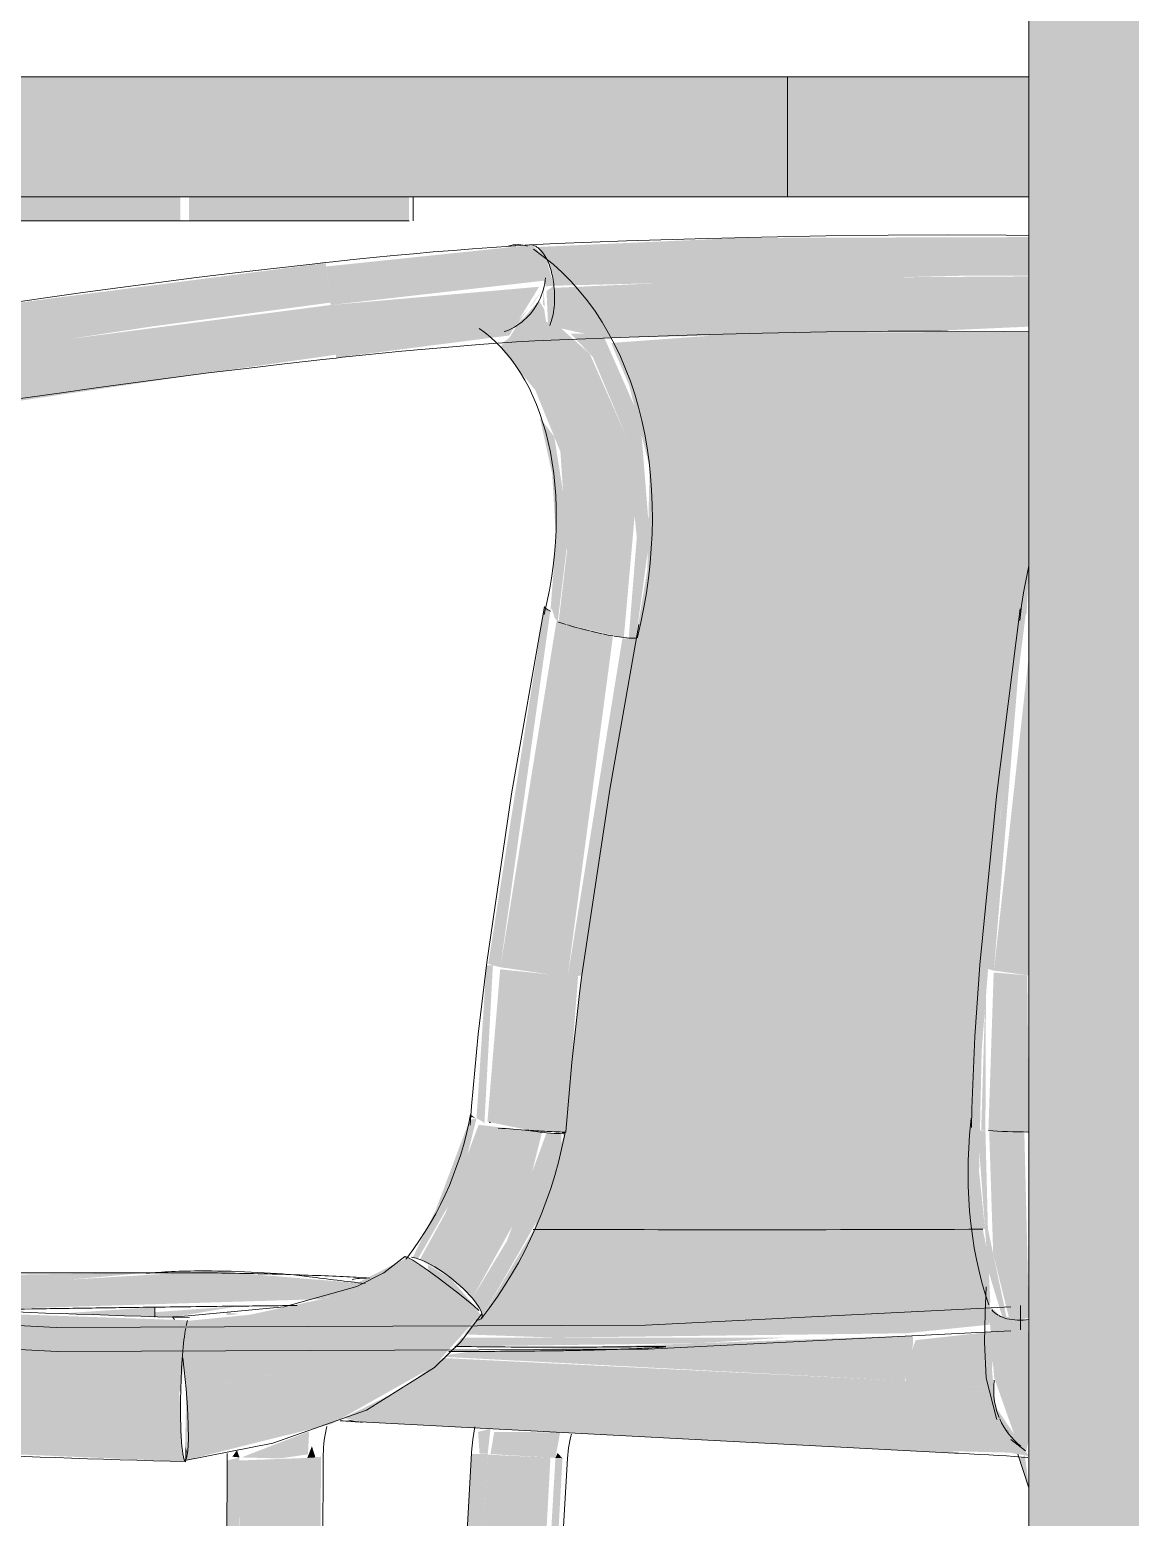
# Model space of a CAD drawing. Header units: inches. Extents: x 20478 to 36684, y -248 to 750.
# Drawn here: x 28046.03 to 28057.49, y 15.01 to 30.49 of the extents above; entities that cross this region are included whole.
import ezdxf

# ---------------------------------------------------------------- set-up
doc = ezdxf.new("R2010")
doc.units = ezdxf.units.IN
doc.header["$MEASUREMENT"] = 0
for name, color, linetype, lineweight in [('A-WALL-PATT', 111, 'Continuous', 13), ('I-FURN', 30, 'Continuous', 9), ('I-WALL', 2, 'Continuous', 13)]:
    doc.layers.add(name, color=color, linetype=linetype, lineweight=lineweight)

# ---------------------------------------------------------------- blocks, each defined once
blk = doc.blocks.new('Falcon 7700 Series Pedestal Base - 36_ Square Top x 30_ - Wheelchair Height-V17-Elevation - South')
at = {"layer": 'I-FURN'}
h = blk.add_hatch(color=256, dxfattribs=at)
h.paths.add_polyline_path([(26123.265, 28.75), (26123.265, 30), (26120.753, 30), (26120.753, 28.75), (26121.98, 28.75)], flags=0)
h.paths.add_polyline_path([(26135.061, 28.75), (26135.061, 30), (26128.015, 30), (26128.015, 28.75), (26130.619, 28.75)], flags=0)
for points in [[(26113.34, 28.5), (26114.307, 28.5), (26114.307, 28.75), (26110.813, 28.75), (26110.813, 28.5), (26111.227, 28.5)], [(26114.432, 28.5), (26114.432, 28.75), (26114.307, 28.75), (26114.307, 28.5), (26114.371, 28.5)], [(26115.606, 28.5), (26116.813, 28.5), (26116.813, 28.75), (26114.523, 28.75), (26114.523, 28.5), (26115.282, 28.5)]]:
    blk.add_hatch(color=256, dxfattribs=at).paths.add_polyline_path(points, flags=0)
for p, q in [((26120.753, 30), (26123.265, 30)), ((26116.856, 28.5), (26116.856, 28.75)), ((26123.265, 28.75), (26120.753, 28.75)), ((26114.307, 28.5), (26111.227, 28.5)), ((26114.523, 28.5), (26114.307, 28.5)), ((26114.432, 28.5), (26114.523, 28.5)), ((26116.813, 28.5), (26114.523, 28.5))]:
    blk.add_line(p, q, dxfattribs=at)
blk = doc.blocks.new('HermanMiller_Collection_Air-Chair_SideChair_Arms - Arms-V18-Elevation - South')
at = {"layer": 'I-FURN'}
for points in [[(26117.631, 15.665), (26117.66, 15.928), (26117.531, 15.895), (26117.546, 15.67)], [(26118.336, 15.624), (26118.385, 15.89), (26117.699, 15.895), (26117.66, 15.663), (26118.284, 15.627)], [(26116.828, 2), (26116.837, 2), (26117.631, 15.665), (26117.464, 15.665), (26116.721, 2), (26116.826, 2)], [(26117.182, 2), (26117.544, 2), (26118.284, 15.627), (26117.631, 15.658), (26116.837, 2), (26117.069, 2)], [(26118.409, 15.62), (26118.358, 15.675), (26118.336, 15.624), (26118.402, 15.621)], [(26117.544, 2), (26117.67, 2), (26118.409, 15.62), (26118.336, 15.624), (26117.616, 3.238)]]:
    blk.add_hatch(color=256, dxfattribs=at).paths.add_polyline_path(points, flags=0)
for p, q in [((26117.464, 15.676), (26116.669, 2)), ((26117.671, 2), (26118.462, 15.618))]:
    blk.add_line(p, q, dxfattribs=at)
at = {"layer": 'I-FURN', "flags": 128}
for points in [[(26117.496, 15.948), (26117.485, 15.882), (26117.476, 15.815), (26117.469, 15.749), (26117.464, 15.682), (26117.464, 15.676)], [(26118.462, 15.618), (26118.465, 15.655), (26118.469, 15.692), (26118.473, 15.729), (26118.479, 15.765), (26118.486, 15.801), (26118.494, 15.836), (26118.503, 15.871)]]:
    blk.add_lwpolyline(points, dxfattribs=at)
blk = doc.blocks.new('Falcon 7700 Series Pedestal Base - 36_ Square Top x 30_ - Wheelchair Height-V26-Elevation - South')
at = {"layer": 'I-FURN'}
blk.add_hatch(color=256, dxfattribs=at).paths.add_polyline_path([(26104.701, 28.75), (26120.753, 28.75), (26120.753, 30), (26095.297, 30), (26095.297, 28.75), (26096.061, 28.75)], flags=0)
for p, q in [((26095.297, 30), (26120.753, 30)), ((26120.753, 30), (26120.753, 28.75)), ((26120.753, 28.75), (26095.297, 28.75))]:
    blk.add_line(p, q, dxfattribs=at)
blk = doc.blocks.new('HermanMiller_Collection_Air-Chair_SideChair_Arms - Arms-V27-Elevation - South')
at = {"layer": 'I-FURN'}
for points in [[(26115.996, 27.624), (26118.212, 27.877), (26118.236, 27.819), (26118.321, 27.825), (26118.237, 28.117), (26118.091, 28.249), (26115.95, 28.025), (26115.993, 27.649)], [(26118.321, 27.825), (26122.661, 27.931), (26123.265, 27.931), (26123.265, 28.331), (26120.249, 28.322), (26118.143, 28.228), (26118.275, 28.032), (26118.303, 27.933)], [(26110.654, 26.875), (26114.137, 27.401), (26115.993, 27.649), (26115.945, 28.061), (26112.457, 27.611), (26110.734, 27.293), (26110.661, 27.119), (26110.649, 27.002)], [(26118.839, 27.281), (26122.366, 27.359), (26123.265, 27.399), (26123.265, 27.922), (26120.595, 27.904), (26118.322, 27.803), (26118.29, 27.448), (26118.305, 27.4), (26118.838, 27.282)], [(26117.872, 27.383), (26117.947, 27.435), (26118.196, 27.778), (26118.111, 27.649), (26117.889, 27.395)], [(26110.964, 26.362), (26114.681, 26.911), (26116.051, 27.107), (26115.996, 27.624), (26112.337, 27.149), (26110.654, 26.875), (26110.768, 26.52), (26110.896, 26.384)], [(26119.048, 24.162), (26119.163, 25.458), (26119.075, 26.251), (26118.693, 27.117), (26118.391, 27.384), (26118.238, 27.452), (26118.219, 27.579), (26118.166, 27.671), (26117.94, 27.416), (26117.857, 27.284), (26117.802, 27.242), (26117.762, 27.181), (26118.126, 26.739), (26118.388, 26.097), (26118.456, 25.064), (26118.369, 24.324), (26119.003, 24.169)], [(26120.401, 17.999), (26122.808, 18.008), (26122.746, 18.602), (26122.773, 19.867), (26122.966, 22.306), (26123.232, 24.408), (26123.24, 24.408), (26123.265, 24.873), (26123.265, 27.346), (26120.358, 27.334), (26118.916, 27.229), (26119.104, 26.788), (26119.316, 25.936), (26119.293, 24.873), (26119.105, 23.739), (26118.611, 20.635), (26118.399, 19.016), (26118.422, 18.974), (26118.114, 18.003), (26119.383, 18)], [(26118.36, 24.327), (26118.477, 25.289), (26118.324, 26.253), (26118.174, 26.451), (26118.302, 25.867), (26118.342, 25.19), (26118.284, 24.439), (26118.298, 24.465), (26118.328, 24.368), (26118.36, 24.327)], [(26117.763, 20.731), (26118.283, 24.439), (26118.222, 24.485), (26117.637, 20.767), (26117.685, 20.75)], [(26118.464, 20.637), (26118.935, 24.18), (26118.356, 24.329), (26118.346, 24.327), (26117.763, 20.731), (26118.369, 20.643)], [(26118.544, 20.635), (26118.612, 20.647), (26119.187, 24.202), (26119.125, 24.155), (26119.033, 24.155), (26118.464, 20.637), (26118.528, 20.635)], [(26122.9, 20.696), (26123.174, 24.029), (26122.953, 22.18), (26122.822, 20.716)], [(26123.265, 20.646), (26123.265, 23.984), (26122.9, 20.696), (26123.252, 20.647)], [(26117.596, 19.093), (26117.685, 20.75), (26117.618, 20.75), (26117.515, 19.16), (26117.587, 19.118)], [(26118.299, 19.02), (26118.464, 20.637), (26117.761, 20.71), (26117.628, 19.123), (26118.075, 19.033), (26118.241, 19.023)], [(26122.812, 19.034), (26122.818, 20.665), (26122.768, 19.039)], [(26123.265, 19.016), (26123.248, 20.647), (26122.898, 20.677), (26122.843, 19.032), (26123.166, 19.017)], [(26116.905, 17.697), (26117.338, 18.452), (26117.515, 19.16), (26117.443, 19.142), (26117.09, 18.205), (26116.85, 17.708)], [(26117.471, 17.287), (26118.008, 18.254), (26118.196, 19.014), (26117.537, 19.091), (26117.191, 18.172), (26116.924, 17.688), (26117.22, 17.516), (26117.392, 17.371)], [(26117.573, 17.095), (26118.147, 18.094), (26118.399, 18.894), (26118.399, 19.002), (26118.244, 19.009), (26117.832, 17.884), (26117.471, 17.287), (26117.565, 17.144)], [(26118.399, 19.002), (26118.299, 19.02), (26118.379, 19.003)], [(26123.035, 17.073), (26122.838, 18.008), (26122.812, 19.034), (26122.733, 19.034), (26122.839, 17.581), (26122.988, 17.091)], [(26123.146, 17.058), (26123.265, 17.084), (26123.217, 19.01), (26122.851, 19.026), (26122.893, 17.748), (26123.06, 17.069)], [(26123.265, 19.008), (26123.252, 19.016), (26123.252, 19.009)], [(26117.52, 17.176), (26117.24, 17.498), (26117.008, 17.633), (26117.015, 17.57), (26117.486, 17.207)], [(26114.492, 15.6), (26116.007, 15.978), (26117.072, 16.579), (26117.554, 17.116), (26117.484, 17.209), (26117.22, 17.42), (26116.58, 16.886), (26115.463, 16.503), (26114.492, 16.344), (26114.49, 15.612), (26114.49, 15.602)], [(26114.167, 17.095), (26114.167, 17.193), (26113.172, 17.126), (26114.145, 17.096)], [(26114.351, 17.089), (26114.402, 17.096), (26115.028, 17.203), (26114.167, 17.141), (26114.167, 17.095), (26114.349, 17.089)], [(26123.235, 15.695), (26123.265, 15.816), (26123.256, 17.065), (26122.962, 17.102), (26122.868, 17.2), (26122.854, 17.073), (26122.864, 16.969), (26122.885, 16.664), (26122.904, 16.455), (26123.132, 15.812), (26123.23, 15.697)], [(26114.436, 16.318), (26114.509, 17.056), (26111.865, 17.148), (26111.635, 16.953), (26111.497, 16.617), (26111.475, 16.423), (26114.42, 16.318)], [(26122.898, 16.351), (26122.88, 16.544), (26122.892, 16.706), (26122.873, 16.927), (26122.851, 16.934), (26122.086, 16.85), (26121.997, 16.62), (26121.98, 16.425), (26122.87, 16.354)], [(26120.748, 16.876), (26117.36, 16.876), (26117.286, 16.784), (26119.82, 16.817)], [(26122.512, 15.675), (26122.235, 15.776), (26122.038, 16.051), (26121.973, 16.426), (26117.162, 16.664), (26116.769, 16.36), (26116.333, 16.139), (26116.128, 16.041), (26116.326, 15.997), (26122.368, 15.682)], [(26114.49, 15.585), (26114.456, 15.677), (26114.42, 16.318), (26111.475, 16.423), (26111.533, 16.048), (26111.71, 15.775), (26111.829, 15.7), (26114.42, 15.588)], [(26123.265, 15.644), (26123.223, 15.705), (26122.918, 16.156), (26122.898, 16.351), (26121.973, 16.426), (26122.038, 16.051), (26122.235, 15.776), (26122.461, 15.694), (26123.06, 15.679)], [(26115.473, 15.619), (26115.76, 15.661), (26115.772, 15.901), (26115.068, 15.629), (26115.444, 15.619)], [(26123.053, 15.885), (26123.041, 15.931), (26123.047, 15.894)], [(26114.49, 15.585), (26114.497, 15.697), (26114.482, 15.748), (26114.485, 15.607)], [(26115.047, 15.63), (26115.021, 15.704), (26114.973, 15.637), (26115.021, 15.632)], [(26115.753, 15.624), (26115.838, 15.629), (26115.801, 15.745), (26115.755, 15.629)], [(26123.265, 15.313), (26123.223, 15.651), (26123.166, 15.615), (26123.222, 15.443)], [(26114.853, 2), (26114.979, 2), (26115.047, 15.63), (26114.921, 15.597), (26114.86, 3.238)], [(26115.437, 2), (26115.685, 2), (26115.753, 15.624), (26115.046, 15.597), (26115.037, 2), (26115.324, 2)], [(26115.759, 2), (26115.852, 2), (26115.895, 15.636), (26115.753, 15.624), (26115.685, 2)]]:
    blk.add_hatch(color=256, dxfattribs=at).paths.add_polyline_path(points, flags=0)
h = blk.add_hatch(color=256, dxfattribs=at)
h.paths.add_polyline_path([(26117.908, 27.393), (26118.121, 27.599), (26117.964, 27.453), (26117.911, 27.396)], flags=0)
h.paths.add_polyline_path([(26116.053, 27.076), (26117.855, 27.307), (26118.166, 27.814), (26115.996, 27.624), (26116.051, 27.107)], flags=0)
h.paths.add_polyline_path([(26118.274, 27.402), (26118.322, 27.603), (26118.321, 27.825), (26118.243, 27.77), (26118.26, 27.409)], flags=0)
h = blk.add_hatch(color=256, dxfattribs=at)
h.paths.add_polyline_path([(26119.125, 24.155), (26119.175, 24.162), (26119.317, 25.208), (26119.22, 26.432), (26118.846, 27.281), (26118.662, 27.327), (26118.495, 27.325), (26118.725, 27.084), (26119.076, 26.248), (26119.183, 25.208), (26119.099, 24.158)], flags=0)
h.paths.add_polyline_path([(26118.225, 27.609), (26118.212, 27.79), (26118.207, 27.628), (26118.22, 27.614)], flags=0)
h = blk.add_hatch(color=256, dxfattribs=at)
h.paths.add_polyline_path([(26118.369, 19.83), (26118.299, 19.02), (26118.379, 19.016)], flags=0)
h.paths.add_polyline_path([(26118.429, 19.015), (26118.446, 19.017), (26118.572, 20.637), (26118.464, 20.635), (26118.369, 19.83), (26118.379, 19.016)], flags=0)
h = blk.add_hatch(color=256, dxfattribs=at)
h.paths.add_polyline_path([(26117.573, 17.095), (26117.486, 17.268), (26117.566, 17.106)], flags=0)
h.paths.add_polyline_path([(26118.335, 16.876), (26121.98, 16.921), (26122.856, 17.011), (26122.862, 17.264), (26122.838, 17.742), (26122.784, 18.004), (26118.111, 17.998), (26117.573, 17.095), (26117.537, 17.095), (26117.388, 16.91), (26117.66, 16.9)], flags=0)
h = blk.add_hatch(color=256, dxfattribs=at)
h.paths.add_polyline_path([(26115.044, 17.12), (26114.915, 17.141), (26114.915, 17.109)], flags=0)
h.paths.add_polyline_path([(26114.492, 16.344), (26115.716, 16.545), (26116.626, 16.904), (26117.22, 17.42), (26116.798, 17.711), (26115.968, 17.29), (26115.156, 17.114), (26114.507, 17.05), (26114.456, 16.664), (26114.482, 16.441)], flags=0)
h.paths.add_polyline_path([(26115.879, 17.3), (26116.187, 17.371), (26115.903, 17.307)], flags=0)
h = blk.add_hatch(color=256, dxfattribs=at)
h.paths.add_polyline_path([(26109.039, 17.367), (26109.368, 17.412), (26109.329, 17.549), (26105.918, 17.496), (26108.153, 17.393), (26109.026, 17.368)], flags=0)
h.paths.add_polyline_path([(26110.417, 17.368), (26112.597, 17.42), (26114.098, 17.552), (26110.381, 17.496), (26110.409, 17.393)], flags=0)
h = blk.add_hatch(color=256, dxfattribs=at)
h.paths.add_polyline_path([(26112.224, 17.165), (26115.918, 17.277), (26116.379, 17.437), (26114.755, 17.57), (26113.951, 17.52), (26111.865, 17.396), (26110.417, 17.368), (26110.45, 17.246), (26112.199, 17.166)], flags=0)
h.paths.add_polyline_path([(26109.4, 17.296), (26109.331, 17.367), (26107.321, 17.419), (26109.331, 17.299)], flags=0)
h = blk.add_hatch(color=256, dxfattribs=at)
h.paths.add_polyline_path([(26121.973, 16.426), (26122.057, 16.8), (26122.057, 16.897), (26117.466, 16.733), (26117.193, 16.694), (26117.193, 16.675), (26119.82, 16.538)], flags=0)
h.paths.add_polyline_path([(26116.379, 17.437), (26116.39, 17.495), (26116.332, 17.442)], flags=0)
h = blk.add_hatch(color=256, dxfattribs=at)
h.paths.add_polyline_path([(26114.483, 15.697), (26114.509, 15.697), (26114.492, 16.223), (26114.481, 15.755)], flags=0)
h.paths.add_polyline_path([(26114.454, 15.697), (26114.456, 15.738), (26114.445, 15.781)], flags=0)
for p, q in [((26116.771, 17.711), (26116.771, 17.721)), ((26114.357, 17.552), (26110.353, 17.551)), ((26114.167, 17.089), (26114.167, 17.193)), ((26123.178, 16.958), (26123.178, 17.209)), ((26114.349, 17.091), (26114.349, 17.091)), ((26114.371, 17.066), (26114.349, 17.091)), ((26116.303, 15.998), (26122.491, 15.675)), ((26123.23, 15.697), (26123.076, 15.816)), ((26114.92, 15.65), (26114.853, 2)), ((26114.92, 15.671), (26114.92, 15.65)), ((26115.853, 2), (26115.92, 15.645)), ((26123.15, 15.664), (26123.265, 15.311))]:
    blk.add_line(p, q, dxfattribs=at)
at = {"layer": 'I-FURN', "flags": 128}
for points in [[(26123.265, 28.346), (26123.029, 28.35), (26122.427, 28.353), (26121.801, 28.352), (26121.152, 28.345), (26120.481, 28.332), (26119.789, 28.314), (26119.077, 28.291), (26118.346, 28.263), (26118.069, 28.251)], [(26118.067, 28.251), (26117.872, 28.238), (26117.674, 28.224), (26117.473, 28.209), (26117.27, 28.193), (26117.064, 28.176), (26116.858, 28.158), (26116.649, 28.139), (26116.44, 28.118), (26116.23, 28.097), (26116.019, 28.075), (26115.944, 28.066)], [(26118.106, 28.206), (26118.21, 28.13), (26118.311, 28.048), (26118.407, 27.961), (26118.499, 27.868), (26118.587, 27.77), (26118.669, 27.667), (26118.748, 27.559), (26118.821, 27.447), (26118.89, 27.331), (26118.953, 27.211), (26119.012, 27.088), (26119.067, 26.961), (26119.116, 26.83), (26119.161, 26.697), (26119.2, 26.561), (26119.235, 26.422), (26119.265, 26.281), (26119.29, 26.138), (26119.311, 25.993), (26119.326, 25.845), (26119.337, 25.697), (26119.344, 25.547), (26119.345, 25.395), (26119.342, 25.243), (26119.334, 25.09), (26119.321, 24.936), (26119.304, 24.782), (26119.283, 24.628), (26119.257, 24.474), (26119.226, 24.32), (26119.191, 24.167)], [(26110.823, 27.348), (26111.173, 27.409), (26111.532, 27.468), (26111.897, 27.527), (26112.269, 27.585), (26112.646, 27.642), (26113.029, 27.698), (26113.417, 27.753), (26113.808, 27.806), (26114.203, 27.858), (26114.601, 27.909), (26115.001, 27.958), (26115.402, 28.005), (26115.805, 28.051), (26115.944, 28.066)], [(26118.122, 27.252), (26117.932, 27.24), (26117.738, 27.226), (26117.542, 27.212), (26117.344, 27.196), (26117.143, 27.179), (26116.94, 27.162), (26116.737, 27.143), (26116.532, 27.123), (26116.326, 27.102), (26116.12, 27.08), (26116.053, 27.072)], [(26117.541, 27.38), (26117.601, 27.337), (26117.659, 27.29), (26117.715, 27.239), (26117.77, 27.183), (26117.823, 27.123), (26117.875, 27.059), (26117.925, 26.991), (26117.972, 26.918), (26118.018, 26.842), (26118.061, 26.761), (26118.101, 26.676), (26118.139, 26.587), (26118.174, 26.495), (26118.206, 26.399), (26118.235, 26.299), (26118.261, 26.196), (26118.283, 26.091), (26118.303, 25.982), (26118.318, 25.87), (26118.33, 25.756), (26118.339, 25.64), (26118.344, 25.521), (26118.345, 25.401), (26118.342, 25.279), (26118.336, 25.156), (26118.326, 25.032), (26118.312, 24.907), (26118.294, 24.781), (26118.273, 24.655), (26118.248, 24.529), (26118.219, 24.402)], [(26123.265, 27.346), (26123.009, 27.35), (26122.416, 27.353), (26121.799, 27.352), (26121.157, 27.344), (26120.493, 27.332), (26119.808, 27.314), (26119.102, 27.291), (26118.377, 27.263), (26118.12, 27.252)], [(26110.996, 26.363), (26111.341, 26.423), (26111.694, 26.482), (26112.054, 26.54), (26112.42, 26.597), (26112.793, 26.653), (26113.171, 26.708), (26113.554, 26.762), (26113.941, 26.815), (26114.331, 26.867), (26114.725, 26.917), (26115.12, 26.965), (26115.517, 27.012), (26115.915, 27.057), (26116.053, 27.072)], [(26123.265, 24.911), (26123.242, 24.804), (26123.213, 24.65), (26123.189, 24.496), (26123.169, 24.342)], [(26118.222, 24.486), (26117.88, 22.535), (26117.621, 20.78)], [(26123.173, 24.462), (26122.927, 22.511), (26122.755, 20.756)], [(26118.612, 20.647), (26118.901, 22.582), (26119.205, 24.299)], [(26117.621, 20.78), (26117.532, 20.034), (26117.463, 19.284), (26117.448, 19.086)], [(26122.755, 20.756), (26122.702, 20.009), (26122.67, 19.26), (26122.666, 19.062)], [(26118.446, 19.017), (26118.507, 19.739), (26118.588, 20.458), (26118.612, 20.647)], [(26117.453, 19.197), (26117.432, 19.09), (26117.407, 18.983), (26117.378, 18.877), (26117.347, 18.771), (26117.311, 18.667), (26117.273, 18.563), (26117.232, 18.461), (26117.187, 18.361), (26117.14, 18.262), (26117.09, 18.166), (26117.036, 18.071), (26116.981, 17.979), (26116.922, 17.889), (26116.862, 17.802), (26116.799, 17.718), (26116.78, 17.694)], [(26122.848, 17.218), (26122.81, 17.332), (26122.776, 17.448), (26122.746, 17.567), (26122.719, 17.688), (26122.695, 17.812), (26122.676, 17.937), (26122.66, 18.064), (26122.647, 18.192), (26122.639, 18.322), (26122.633, 18.453), (26122.632, 18.585), (26122.633, 18.719), (26122.639, 18.853), (26122.647, 18.987), (26122.66, 19.122), (26122.664, 19.161)], [(26117.565, 17.075), (26117.649, 17.185), (26117.73, 17.298), (26117.807, 17.414), (26117.88, 17.533), (26117.95, 17.655), (26118.016, 17.779), (26118.078, 17.905), (26118.136, 18.033), (26118.191, 18.164), (26118.241, 18.296), (26118.287, 18.429), (26118.329, 18.565), (26118.367, 18.701), (26118.4, 18.838), (26118.429, 18.976), (26118.437, 19.015)], [(26116.768, 17.72), (26116.55, 17.551), (26116.269, 17.407), (26115.514, 17.196), (26114.403, 17.092), (26114.349, 17.091)], [(26116.771, 17.721), (26116.798, 17.711), (26116.85, 17.681), (26116.924, 17.633), (26117.015, 17.57), (26117.116, 17.498), (26117.22, 17.42)], [(26116.399, 17.495), (26116.374, 17.497), (26116.348, 17.498), (26116.32, 17.5), (26116.291, 17.502), (26116.261, 17.504), (26116.23, 17.505), (26116.197, 17.507), (26116.163, 17.509), (26116.128, 17.511), (26116.091, 17.512), (26116.054, 17.514), (26116.015, 17.516), (26115.975, 17.518), (26115.934, 17.519), (26115.893, 17.521), (26115.85, 17.523), (26115.806, 17.524), (26115.762, 17.526), (26115.717, 17.527), (26115.671, 17.529), (26115.625, 17.53), (26115.578, 17.532), (26115.531, 17.533), (26115.483, 17.535), (26115.435, 17.536), (26115.387, 17.537), (26115.339, 17.539), (26115.29, 17.54), (26115.242, 17.541), (26115.193, 17.542), (26115.145, 17.543), (26115.097, 17.544), (26115.049, 17.545), (26115.002, 17.546), (26114.955, 17.547), (26114.909, 17.548), (26114.863, 17.548), (26114.818, 17.549), (26114.773, 17.55), (26114.729, 17.55), (26114.686, 17.551), (26114.644, 17.551), (26114.603, 17.552), (26114.563, 17.552), (26114.524, 17.552), (26114.486, 17.552), (26114.45, 17.552), (26114.414, 17.552), (26114.38, 17.552), (26114.355, 17.552)], [(26117.22, 17.42), (26117.321, 17.342), (26117.412, 17.27), (26117.486, 17.207), (26117.538, 17.159)], [(26122.821, 17.406), (26122.808, 17.13), (26122.802, 16.828), (26122.82, 16.455), (26122.927, 16.033), (26122.931, 16.024)], [(26107.026, 17.303), (26113.14, 16.982), (26119.273, 17.006), (26123.076, 17.195)], [(26107.022, 17.053), (26113.15, 16.731), (26119.298, 16.757), (26123.077, 16.945)], [(26112.012, 17.173), (26112.145, 17.167), (26112.282, 17.161), (26112.423, 17.155), (26112.569, 17.149), (26112.718, 17.143), (26112.871, 17.137), (26113.027, 17.132), (26113.187, 17.126), (26113.349, 17.12), (26113.514, 17.115), (26113.682, 17.109), (26113.851, 17.104), (26114.022, 17.098), (26114.195, 17.093), (26114.369, 17.088), (26114.528, 17.084)], [(26117.568, 17.12), (26117.353, 16.832), (26117.077, 16.565), (26116.371, 16.122), (26115.396, 15.777), (26114.48, 15.597)], [(26114.492, 16.344), (26114.473, 16.537), (26114.457, 16.666)], [(26114.48, 15.597), (26114.497, 15.622), (26114.509, 15.697), (26114.515, 15.816), (26114.514, 15.97), (26114.506, 16.151), (26114.492, 16.344)], [(26115.956, 15.952), (26115.948, 15.918), (26115.941, 15.882), (26115.935, 15.846), (26115.93, 15.809), (26115.926, 15.772), (26115.923, 15.734), (26115.921, 15.696), (26115.92, 15.658), (26115.92, 15.645)], [(26116.289, 15.999), (26116.272, 16), (26116.253, 16.001), (26116.231, 16.003), (26116.208, 16.004), (26116.182, 16.006), (26116.155, 16.007), (26116.126, 16.009), (26116.096, 16.01)], [(26111.942, 15.675), (26112.077, 15.669), (26112.216, 15.663), (26112.36, 15.657), (26112.508, 15.65), (26112.659, 15.644), (26112.814, 15.638), (26112.972, 15.633), (26113.134, 15.627), (26113.298, 15.621), (26113.465, 15.615), (26113.633, 15.61), (26113.805, 15.604), (26113.977, 15.599), (26114.152, 15.594), (26114.327, 15.589), (26114.488, 15.585)], [(26123.254, 15.627), (26123.187, 15.632), (26123.112, 15.638), (26123.031, 15.644), (26122.943, 15.649), (26122.849, 15.655), (26122.748, 15.661), (26122.642, 15.667), (26122.53, 15.673), (26122.491, 15.675)]]:
    blk.add_lwpolyline(points, dxfattribs=at)
at = {"layer": 'I-FURN'}
for centre, major_axis, ratio, start_param, end_param in [((26117.823, 27.793), (0.282, 0.413), 0.716528, 0.185746, 0.709345), ((26117.823, 27.793), (0.282, 0.413), 0.716528, 4.898135, 5.421734), ((26117.823, 27.793), (0.282, 0.413), 0.716528, 3.850938, 4.898135), ((26118.714, 24.392), (-0.491, 0.093), 0.137076, 0.008955, 0.532553), ((26118.705, 24.285), (-0.486, 0.118), 0.11091, 0.809563, 1.03976), ((26118.705, 24.285), (-0.486, 0.118), 0.11091, 1.071362, 1.306336), ((26118.705, 24.285), (-0.486, 0.118), 0.11091, 1.333161, 1.570492), ((26118.705, 24.285), (-0.486, 0.118), 0.11091, 1.594961, 1.833307), ((26118.705, 24.285), (-0.486, 0.118), 0.11091, 1.85676, 2.091176), ((26118.705, 24.285), (-0.486, 0.118), 0.11091, 2.11856, 2.380359), ((26118.705, 24.285), (-0.486, 0.118), 0.11091, 2.380359, 3.165757), ((26118.714, 24.392), (-0.491, 0.093), 0.137076, 3.141593, 3.150547), ((26117.945, 19.106), (-0.492, 0.091), 0.107353, 6.170071, 6.69367), ((26117.945, 19.106), (-0.492, 0.091), 0.107353, 0.934083, 0.969647), ((26117.947, 19.052), (-0.499, 0.035), 0.020295, 1.1461, 1.798046), ((26117.945, 19.106), (-0.492, 0.091), 0.107353, 1.805656, 2.24308), ((26117.947, 19.052), (-0.499, 0.035), 0.020295, 1.832193, 2.355791), ((26117.945, 19.106), (-0.492, 0.091), 0.107353, 2.24308, 3.141593), ((26117.947, 19.052), (-0.499, 0.035), 0.020295, 2.355791, 3.141189), ((26123.166, 19.052), (-0.5, 0.01), 0.069551, 0.871848, 1.773816), ((26117.173, 17.385), (-0.393, 0.31), 0.26753, 5.651962, 5.913762), ((26117.173, 17.385), (-0.393, 0.31), 0.26753, 4.081166, 5.651962), ((26121.145, 101.858), (0, 84.69), 0.707107, 3.051747, 3.061518), ((26117.173, 17.385), (-0.393, 0.31), 0.26753, 2.772169, 4.081166), ((26114.508, 16.334), (0.02, 0.75), 0.096081, 0.286594, 0.488977), ((26123.32, 17.385), (0.471, 0.167), 0.596783, 3.34957, 3.611369), ((26123.32, 17.385), (0.471, 0.167), 0.596783, 3.628657, 3.873168), ((26123.32, 17.385), (0.471, 0.167), 0.596783, 3.873168, 4.390876), ((26114.508, 16.334), (0.02, 0.75), 0.096081, 0.548394, 1.595591), ((26123.644, 16.334), (0.202, 0.722), 0.995009, 1.710245, 1.820693), ((26114.508, 16.334), (0.02, 0.75), 0.096081, 1.595591, 3.166388), ((26123.644, 16.334), (0.202, 0.722), 0.995009, 1.820693, 2.240038), ((26123.644, 16.334), (0.202, 0.722), 0.995009, 2.259974, 2.746967)]:
    blk.add_ellipse(centre, major_axis=major_axis, ratio=ratio, start_param=start_param, end_param=end_param, dxfattribs=at)
for points, knots in [([(26118.321, 27.825), (26118.315, 27.881), (26118.294, 27.989), (26118.234, 28.139), (26118.161, 28.225), (26118.109, 28.246), (26118.091, 28.249)], [-1, -1, -1, -1, -0.7857143, -0.5714286, -0.2857143, -0.1428571, -0.1428571, -0.1428571, -0.1428571]), ([(26118.105, 18.003), (26118.88, 18), (26120.462, 17.997), (26121.999, 18.001), (26122.786, 18.004)], [-0.9052569, -0.9052569, -0.9052569, -0.9052569, -0.5, -0.0683485, -0.0683485, -0.0683485, -0.0683485]), ([(26115.773, 17.51), (26115.643, 17.527), (26115.316, 17.555), (26114.808, 17.573), (26114.405, 17.568), (26114.219, 17.557), (26114.143, 17.55)], [-1, -1, -1, -1, -0.7, -0.4, -0.2, 0, 0, 0, 0]), ([(26112.222, 17.165), (26112.245, 17.165), (26112.458, 17.168), (26112.879, 17.175), (26113.508, 17.184), (26113.946, 17.19), (26114.167, 17.193)], [-0.7807949, -0.7807949, -0.7807949, -0.7807949, -0.75, -0.5, -0.25, 0, 0, 0, 0]), ([(26114.167, 17.193), (26114.451, 17.197), (26114.945, 17.203), (26115.442, 17.208), (26115.649, 17.211)], [-1, -1, -1, -1, -0.5, -0.1419922, -0.1419922, -0.1419922, -0.1419922]), ([(26118.419, 16.74), (26118.101, 16.735), (26117.704, 16.732), (26117.307, 16.733), (26117.227, 16.733)], [-1, -1, -1, -1, -0.5, -0.3740813, -0.3740813, -0.3740813, -0.3740813]), ([(26119.486, 16.781), (26119.486, 16.78), (26119.453, 16.776), (26119.315, 16.767), (26119.107, 16.758), (26118.861, 16.75), (26118.616, 16.743), (26118.477, 16.741), (26118.419, 16.74)], [-0.7499517, -0.7499517, -0.7499517, -0.7499517, -0.625, -0.5, -0.375, -0.25, -0.125, 0, 0, 0, 0])]:
    blk.add_open_spline(points, degree=3, knots=knots, dxfattribs=at)
for points in [[(26118.278, 27.411), (26118.3, 27.466), (26118.33, 27.598), (26118.329, 27.751), (26118.321, 27.825)], [(26114.143, 17.55), (26114.122, 17.548), (26114.101, 17.547), (26114.081, 17.545)], [(26116.363, 17.496), (26116.316, 17.497), (26116.268, 17.491), (26116.221, 17.479)], [(26117.29, 16.784), (26117.329, 16.784), (26117.365, 16.784), (26117.398, 16.783)], [(26117.398, 16.783), (26117.715, 16.779), (26118.35, 16.774), (26118.985, 16.779), (26119.303, 16.784)], [(26119.303, 16.784), (26119.361, 16.784), (26119.453, 16.785), (26119.486, 16.783), (26119.486, 16.781)], [(26116.186, 16.017), (26116.232, 16.004), (26116.279, 15.998), (26116.326, 15.997)]]:
    blk.add_open_spline(points, degree=3, dxfattribs=at)

msp = doc.modelspace()

# ---------------------------------------------------------------- hatches: boundary and pattern name
at = {"layer": 'A-WALL-PATT', "lineweight": 9}
h = msp.add_hatch(dxfattribs=at)
h.set_pattern_fill('FP_17', color=256, style=0, pattern_type=2)
h.set_pattern_definition([(90, (28017.44, 193.25), (-193, -193), [48, -145]), (180, (28017.44, 193.25), (-2e-14, -193), [96.25, -96.75]), (270, (27921.19, 241.25), (-193, -193), [48, -145]), (180, (28017.44, 241.25), (-2e-14, -193), [96.25, -96.75]), (270, (27920.94, 241.25), (-193, -193), [48, -145]), (180, (27920.94, 241.25), (-2e-14, -193), [96.25, -96.75]), (90, (27824.69, 193.25), (-193, -193), [48, -145]), (180, (27920.94, 193.25), (-2e-14, -193), [96.25, -96.75]), (90, (27969.44, 241.5), (-193, -193), [48, -145]), (180, (28017.69, 241.5), (-2e-14, -193), [48.25, -144.75]), (180, (28017.69, 289.5), (-2e-14, -193), [48.25, -144.75]), (90, (27872.94, 241.5), (-193, -193), [48, -145]), (180, (27969.19, 241.5), (-2e-14, -193), [96.25, -96.75]), (270, (27969.19, 289.5), (-193, -193), [48, -145]), (180, (27969.19, 289.5), (-2e-14, -193), [96.25, -96.75]), (180, (27872.69, 241.5), (-2e-14, -193), [48, -145]), (270, (27872.69, 289.5), (-193, -193), [48, -145]), (180, (27872.69, 289.5), (-2e-14, -193), [48, -145]), (90, (28017.44, 289.75), (-193, -193), [48, -145]), (180, (28017.44, 289.75), (-2e-14, -193), [96.25, -96.75]), (270, (27921.19, 337.75), (-193, -193), [48, -145]), (180, (28017.44, 337.75), (-2e-14, -193), [96.25, -96.75]), (270, (27920.94, 337.75), (-193, -193), [48, -145]), (180, (27920.94, 337.75), (-2e-14, -193), [96.25, -96.75]), (270, (27824.69, 337.75), (-193, -193), [48, -145]), (180, (27920.94, 289.75), (-2e-14, -193), [96.25, -96.75]), (90, (27969.44, 338), (-193, -193), [48, -145]), (180, (28017.69, 338), (-2e-14, -193), [48.25, -144.75]), (180, (28017.69, 386), (-2e-14, -193), [48.25, -144.75]), (90, (27872.94, 338), (-193, -193), [48, -145]), (180, (27969.19, 338), (-2e-14, -193), [96.25, -96.75]), (270, (27969.19, 386), (-193, -193), [48, -145]), (180, (27969.19, 386), (-2e-14, -193), [96.25, -96.75]), (180, (27872.69, 338), (-2e-14, -193), [48, -145]), (270, (27872.69, 386), (-193, -193), [48, -145]), (180, (27872.69, 386), (-2e-14, -193), [48, -145])])
h.paths.add_polyline_path([(27919.0603, 2), (27949.2478, 2), (27949.2478, 96), (27919.0603, 95.99913), (27919.0603, 37.41313)], flags=0)
h.paths.add_polyline_path([(28024.40913, 2), (28026.34594, 2), (28026.34594, 8.94808), (28024.75421, 3.23796)], flags=0)
h.paths.add_polyline_path([(28076.81846, 2), (28093.9978, 2), (28093.9978, 96), (28061.1853, 96), (28061.1853, 30), (28068.23149, 30), (28068.23149, 28.75), (28061.1853, 28.75), (28061.1853, 27.78593), (28063.78947, 28.09427), (28066.107, 28.26562), (28069.80958, 28.34617), (28073.21485, 28.23618), (28073.55987, 28.11713), (28073.77923, 28.00108), (28074.03625, 27.56021), (28073.9984, 27.36998), (28073.75715, 27.07552), (28073.46488, 26.81726), (28073.21485, 26.7079), (28072.4586, 26.36167), (28072.26523, 26.07453), (28071.9044, 25.29649), (28071.73019, 24.7119), (28071.57332, 23.79272), (28071.22973, 20.67157), (28071.15085, 18.09395), (28071.27717, 17.52004), (28071.27717, 17.4557), (28071.27717, 17.28677), (28071.32047, 17.33163), (28071.47411, 16.99175), (28071.66331, 16.85255), (28071.84817, 16.51223), (28071.80567, 16.07004), (28071.63756, 15.79253), (28076.16234, 2), (28076.79622, 2)], flags=0)
h.paths.add_polyline_path([(28033.91377, 16.07117), (28033.93598, 16.12711), (28033.91026, 16.10043)], flags=0)
h.paths.add_polyline_path([(28030.58858, 2), (28034.71131, 2), (28033.94786, 15.84765), (28033.83668, 16.09241), (28032.98432, 15.99714), (28030.58858, 15.88472), (28030.58858, 3.23796)], flags=0)
h.paths.add_polyline_path([(28037.32297, 2), (28040.65432, 2), (28040.65432, 15.88472), (28037.40622, 16.09241), (28037.3425, 16.08362), (28037.30157, 15.97766), (28037.29882, 15.84765), (28037.32296, 15.61854), (28036.53159, 2), (28037.31343, 2)], flags=0)
h.paths.add_polyline_path([(28075.11282, 2), (28070.62868, 15.66349), (28070.40358, 15.65783), (28069.06328, 15.72307), (28063.47449, 15.97277), (28063.28335, 15.8671), (28063.32347, 15.77587), (28063.37319, 15.63599), (28063.39769, 15.6433), (28063.36052, 8.12013), (28063.37319, 2), (28072.42905, 2)], flags=0)
h.paths.add_polyline_path([(28062.17831, 2), (28062.33194, 2), (28062.37021, 15.67487), (28061.91454, 15.58691), (28061.1853, 15.57715), (28061.1853, 5.56279), (28062.17625, 2.0074)], flags=0)
h.paths.add_polyline_path([(28056.4353, 2), (28056.39253, 15.44338), (28056.25506, 15.67477), (28056.0952, 15.65783), (28054.33611, 15.7449), (28051.57162, 15.84765), (28051.58886, 15.70005), (28051.63135, 15.61854), (28050.83998, 2), (28056.33883, 2)], flags=0)
h.paths.add_polyline_path([(28100.42058, 26.78488), (28100.28334, 26.95265), (28100.38566, 26.82127)], flags=0)
h.paths.add_polyline_path([(28095.9978, 2), (28097.67169, 2), (28102.17073, 15.83563), (28101.99545, 16.12424), (28101.98587, 16.51223), (28102.2803, 16.94112), (28102.46551, 17.16186), (28102.52188, 17.16186), (28102.58658, 17.31753), (28102.58441, 17.37689), (28102.55687, 17.52004), (28102.62605, 17.74559), (28102.70328, 18.26281), (28102.7183, 18.50692), (28102.6043, 20.67157), (28102.19215, 24.29918), (28101.91292, 25.34368), (28101.70525, 25.82221), (28101.31807, 26.42825), (28101.21429, 26.49264), (28100.26684, 26.8817), (28100.1119, 27.03423), (28099.83563, 27.36998), (28099.79919, 27.62673), (28099.93051, 27.74106), (28099.86789, 27.78952), (28100.29012, 28.1215), (28100.77745, 28.25279), (28103.90225, 28.34418), (28107.16545, 28.33898), (28110.8597, 28.23368), (28114.22229, 27.89495), (28116.61928, 27.55957), (28119.24333, 27.0857), (28120.21218, 26.83303), (28120.80495, 26.53319), (28120.88757, 26.42483), (28121.1364, 26.20384), (28121.4251, 25.74883), (28121.60894, 24.96032), (28121.60894, 24.58867), (28121.53256, 24.01615), (28121.09854, 22.73304), (28120.11631, 19.9927), (28119.43554, 17.55053), (28124.01593, 17.49491), (28124.06608, 17.48886), (28124.74598, 17.36385), (28125.00969, 17.06189), (28125.08112, 16.89878), (28125.28707, 16.61519), (28125.52467, 16.14514), (28125.52707, 15.9742), (28125.62174, 15.44338), (28126.4374, 2), (28128.93707, 2), (28128.93707, 28.5), (28123.85099, 28.5), (28123.85099, 28.75), (28105.60255, 28.75), (28105.60255, 30), (28130.1853, 30), (28130.1853, 96), (28095.9978, 96), (28095.9978, 8.12013)], flags=0)
h.paths.add_polyline_path([(28099.41816, 2), (28100.08056, 2), (28104.51515, 15.68764), (28103.88626, 15.61461), (28099.42444, 2.01915)], flags=0)
h.paths.add_polyline_path([(28106.96191, 2), (28110.50375, 2), (28110.46085, 15.63599), (28110.51549, 15.67477), (28110.5725, 15.70066), (28110.48365, 15.89527), (28105.59819, 15.61461), (28101.13009, 2), (28106.84941, 2)], flags=0)
h.paths.add_polyline_path([(28115.10074, 2), (28122.99406, 2), (28122.23061, 15.84765), (28122.19652, 15.92772), (28118.94046, 15.7745), (28115.44583, 3.23796)], flags=0)
h.paths.add_polyline_path([(28113.92092, 2), (28114.0646, 2), (28117.8869, 15.71391), (28117.71889, 15.71761), (28117.20073, 15.67477), (28113.90187, 3.84054), (28113.9114, 2)], flags=0)
h.paths.add_polyline_path([(28124.60539, 16.07117), (28124.62809, 16.12634), (28124.60188, 16.10043)], flags=0)
h.paths.add_polyline_path([(28124.80661, 2), (28125.40293, 2), (28124.63948, 15.84765), (28124.5283, 16.09241), (28123.81612, 15.96901), (28123.90981, 15.44338), (28124.73717, 2), (28124.78219, 2)], flags=0)
h.paths.add_polyline_path([(28135.58858, 2), (28138.12272, 2), (28138.94225, 15.67625), (28139.1407, 16.42874), (28139.45183, 16.9063), (28139.50759, 17.03369), (28139.60289, 17.18408), (28139.66108, 17.23563), (28139.9039, 17.46979), (28140.50972, 17.49623), (28140.54092, 17.55187), (28140.77903, 17.55174), (28145.08974, 17.55187), (28144.08063, 20.99634), (28142.92917, 24.2357), (28142.92917, 25.02952), (28143.00367, 25.42843), (28143.24853, 26.03895), (28143.90828, 26.64794), (28144.66235, 26.93325), (28148.21863, 27.61068), (28151.71935, 28.06203), (28154.6954, 28.27621), (28158.30039, 28.34278), (28163.93007, 28.22404), (28164.25149, 28.11713), (28164.47085, 28.00108), (28164.72787, 27.56021), (28164.69002, 27.36998), (28164.44877, 27.07552), (28164.15649, 26.81726), (28163.90647, 26.7079), (28163.14467, 26.35524), (28162.95684, 26.07453), (28162.59601, 25.29649), (28162.42181, 24.7119), (28162.26494, 23.79272), (28161.92135, 20.67157), (28161.84246, 18.09395), (28161.96879, 17.52004), (28161.96879, 17.4557), (28161.96879, 17.28677), (28162.01209, 17.33163), (28162.16573, 16.99175), (28162.35492, 16.85255), (28162.53978, 16.51223), (28162.49728, 16.07004), (28162.32918, 15.79253), (28166.3728, 3.46669), (28166.3728, 96), (28132.1853, 95.99913), (28132.1853, 30), (28158.9231, 30), (28158.89204, 28.75), (28140.67467, 28.75), (28140.67467, 28.5), (28135.58858, 28.5), (28135.58858, 3.23796)], flags=0)
h.paths.add_polyline_path([(28140.41598, 2), (28140.53159, 2), (28141.39217, 15.89333), (28141.35074, 15.97363), (28140.58227, 15.95267), (28140.5778, 15.7745), (28140.61103, 15.61854), (28139.86172, 2), (28140.38678, 2)], flags=0)
h.paths.add_polyline_path([(28141.53159, 2), (28149.42491, 2), (28145.58507, 15.77494), (28142.27671, 15.89333), (28142.28047, 15.69995), (28142.32296, 15.61854), (28141.54572, 2.24301)], flags=0)
h.paths.add_polyline_path([(28154.08931, 2), (28163.39557, 2), (28158.8462, 15.67477), (28158.68633, 15.65783), (28156.66522, 15.75855), (28153.97078, 15.84765), (28154.01509, 15.77587), (28154.06481, 15.63599), (28154.08924, 15.62945), (28154.06481, 2)], flags=0)
h.paths.add_polyline_path([(28153.0136, 2), (28153.02356, 2), (28153.04718, 15.6721), (28152.37709, 15.58476), (28152.35288, 3.8551), (28152.87673, 2), (28152.99282, 2)], flags=0)
h.paths.add_polyline_path([(28165.80444, 2), (28161.32029, 15.66349), (28161.0952, 15.65783), (28160.66144, 15.65783), (28165.14203, 2), (28165.79815, 2)], flags=0)
h.paths.add_polyline_path([(28168.3728, 2), (28193.8103, 2), (28193.8103, 96), (28168.3728, 95.99913), (28168.3728, 8.12013)], flags=0)
h.paths.add_polyline_path([(28047.87673, 2), (28048.02356, 2), (28048.07102, 15.67661), (28047.59013, 15.58756), (28044.89696, 15.6548), (28044.89696, 12.66658), (28047.86993, 2)], flags=0)
h.paths.add_polyline_path([(28046.5103, 2), (28046.83378, 2), (28044.89696, 8.94808), (28044.89696, 2)], flags=0)
h.paths.add_polyline_path([(28049.83997, 2), (28050.63469, 15.93781), (28049.1661, 15.97277), (28048.97497, 15.8671), (28049.01509, 15.77587), (28049.06481, 15.63599), (28049.08924, 15.62945), (28049.06481, 2), (28049.8055, 2)], flags=0)
h.paths.add_polyline_path([(28023.6228, 2.89632), (28026.34594, 12.66658), (28026.34594, 15.68564), (28023.6228, 15.58476), (28023.6228, 3.23796)], flags=0)
h.paths.add_polyline_path([(28035.62145, 3.54647), (28036.35112, 15.67625), (28036.54957, 16.42874), (28036.8607, 16.9063), (28036.91645, 17.03369), (28037.01176, 17.18408), (28037.06995, 17.23563), (28037.31277, 17.46979), (28037.91859, 17.49623), (28037.94979, 17.55187), (28038.18789, 17.55174), (28040.65432, 17.55033), (28040.60079, 23.36275), (28040.35462, 24.17875), (28040.33804, 24.2357), (28040.33804, 25.02952), (28040.41254, 25.42843), (28040.65432, 26.1287), (28040.65432, 28.5), (28037.94968, 28.5), (28037.94968, 28.75), (28037.85818, 28.75), (28037.85818, 28.5), (28033.38473, 28.5), (28033.38473, 28.75), (28033.29322, 28.75), (28033.29322, 28.5), (28030.58858, 28.5), (28030.64211, 25.94792), (28030.83037, 25.42843), (28030.90833, 25.01934), (28030.91732, 24.58867), (28030.84064, 24.0151), (28030.58858, 23.21942), (28030.58858, 17.55017), (28033.32598, 17.49471), (28034.05436, 17.36385), (28034.31807, 17.06189), (28034.38951, 16.89878), (28034.59545, 16.61519), (28034.83305, 16.14514), (28034.83545, 15.9742), (28034.93013, 15.44338), (28035.58227, 4.22074)], flags=0)
h.paths.add_polyline_path([(28112.18957, 3.91537), (28112.89073, 6.431), (28112.83601, 15.59574), (28112.13192, 15.58476), (28112.1688, 8.12013)], flags=0)
h.paths.add_polyline_path([(28150.62415, 3.91537), (28150.60474, 6.40903), (28148.01994, 15.67477), (28147.3466, 15.67477), (28150.61425, 3.95088)], flags=0)
h.paths.add_polyline_path([(28150.65396, 9.95057), (28150.64894, 15.59677), (28149.0777, 15.606), (28150.61425, 10.09305)], flags=0)
h.paths.add_polyline_path([(28113.87169, 9.95057), (28115.44177, 15.63039), (28113.8438, 15.59677), (28113.86852, 10.59246)], flags=0)
h.paths.add_polyline_path([(28152.64926, 15.597), (28152.63938, 15.67686), (28152.6491, 15.59718)], flags=0)
h.paths.add_polyline_path([(28047.64926, 15.597), (28047.63938, 15.67686), (28047.6491, 15.59718)], flags=0)
h.paths.add_polyline_path([(28061.95764, 15.597), (28061.94776, 15.67686), (28061.95748, 15.59718)], flags=0)
h.paths.add_polyline_path([(28037.21096, 15.97766), (28037.33306, 16.10389), (28037.27101, 16.07117), (28037.21387, 15.98219)], flags=0)
h.paths.add_polyline_path([(28125.29499, 16.01095), (28125.33414, 16.02926), (28125.28875, 16.02799)], flags=0)
h.paths.add_polyline_path([(28034.60338, 16.01095), (28034.64252, 16.02926), (28034.59714, 16.02799)], flags=0)
h.paths.add_polyline_path([(28049.34501, 17.46012), (28049.56032, 17.49482), (28049.6185, 17.49623), (28049.84792, 17.64704), (28050.00675, 17.77972), (28050.44947, 18.63323), (28050.63522, 19.25063), (28050.94266, 21.78684), (28051.48085, 25.71998), (28051.40117, 26.25704), (28051.408, 26.43656), (28051.07847, 27.02685), (28050.83009, 27.22084), (28049.02919, 27.05227), (28045.33019, 26.55649), (28044.89696, 26.43755), (28044.89696, 17.55009), (28049.02427, 17.49961), (28049.31178, 17.46421)], flags=0)
h.paths.add_polyline_path([(28063.65339, 17.46012), (28063.86871, 17.49482), (28063.92688, 17.49623), (28064.1563, 17.64704), (28064.31513, 17.77972), (28064.75786, 18.63323), (28064.9436, 19.25063), (28065.26176, 21.85808), (28065.79146, 25.68169), (28065.70956, 26.25704), (28065.71017, 26.44979), (28065.38685, 27.02685), (28065.16784, 27.22303), (28063.33757, 27.05227), (28061.1853, 26.78264), (28061.1853, 17.55133), (28063.33265, 17.49961), (28063.62016, 17.46421)], flags=0)
h.paths.add_polyline_path([(28120.68949, 24.79669), (28120.63978, 24.73212), (28120.6764, 24.8249)], flags=0)
h.paths.add_polyline_path([(28117.8941, 17.54955), (28118.40969, 17.5896), (28119.53586, 21.41377), (28120.53641, 24.0416), (28120.60672, 24.10514), (28120.66686, 24.51755), (28120.64978, 25.02962), (28120.6982, 25.02007), (28120.63941, 25.16318), (28120.60672, 25.29921), (28120.60672, 25.35468), (28120.19092, 25.76013), (28119.78411, 25.88772), (28119.6415, 25.905), (28119.81005, 25.42843), (28119.88802, 25.01934), (28119.89701, 24.58867), (28119.82063, 24.01615), (28119.39916, 22.76663), (28118.40438, 19.9927), (28117.78076, 17.54962), (28117.82984, 17.54959)], flags=0)
h.paths.add_polyline_path([(28144.91463, 25.70494), (28144.74154, 25.65321), (28144.89957, 25.69674)], flags=0)
h.paths.add_polyline_path([(28146.82403, 17.54967), (28147.48803, 17.58981), (28146.4895, 20.99634), (28145.33804, 24.2357), (28145.33804, 25.02952), (28145.41254, 25.42843), (28145.50942, 25.91231), (28144.86496, 25.6467), (28144.61587, 25.29921), (28144.64517, 25.29582), (28144.56763, 24.99924), (28144.5518, 24.56613), (28144.50082, 24.53908), (28144.4891, 24.40864), (28144.57281, 24.256), (28144.69157, 24.03751), (28144.72438, 23.98357), (28146.03626, 20.37609), (28146.82385, 17.55033)], flags=0)
h.paths.add_polyline_path([(28026.34594, 17.55009), (28026.34594, 26.48593), (28023.6228, 26.87768), (28023.65709, 17.56594), (28023.97628, 17.55157), (28026.24347, 17.55015)], flags=0)
h.paths.add_polyline_path([(28146.62656, 25.70494), (28146.46566, 25.66157), (28146.5904, 25.68525)], flags=0)
h.paths.add_polyline_path([(28148.53566, 17.55074), (28152.36062, 17.60553), (28152.59788, 17.77972), (28153.0406, 18.63323), (28153.22635, 19.25063), (28153.54451, 21.85808), (28154.07198, 25.71998), (28153.99231, 26.25704), (28154.00303, 26.42825), (28153.69743, 26.97005), (28153.59229, 26.99992), (28150.1853, 26.53289), (28147.65024, 26.06097), (28147.0109, 25.88438), (28146.52895, 25.5905), (28146.3278, 25.29921), (28146.3571, 25.29582), (28146.27956, 24.99924), (28146.26373, 24.56613), (28146.21275, 24.53908), (28146.20103, 24.40864), (28146.28474, 24.256), (28146.4035, 24.03751), (28146.43631, 23.98357), (28147.7383, 20.41157), (28148.53538, 17.55175)], flags=0)
h.paths.add_polyline_path([(28118.28062, 24.79669), (28118.23091, 24.73212), (28118.26126, 24.83843)], flags=0)
h.paths.add_polyline_path([(28115.98999, 17.55074), (28117.12699, 21.41377), (28118.12754, 24.0416), (28118.18323, 24.05392), (28118.25799, 24.51755), (28118.24092, 25.02962), (28118.28062, 25.03025), (28118.23054, 25.16318), (28118.19785, 25.29921), (28118.19785, 25.35468), (28117.78663, 25.75797), (28117.12082, 26.01258), (28116.28477, 26.19274), (28114.92578, 26.43755), (28111.67451, 26.91112), (28110.82823, 26.97005), (28110.67954, 26.73892), (28110.58363, 26.42825), (28110.46222, 25.86671), (28110.44237, 25.06393), (28111.4985, 18.59128), (28111.67446, 18.20539), (28112.0232, 17.6806), (28112.3237, 17.56932), (28115.68771, 17.55093)], flags=0)
h.paths.add_polyline_path([(28102.23631, 24.31256), (28102.23805, 24.32417), (28102.23376, 24.32417)], flags=0)
h.paths.add_polyline_path([(28110.46237, 24.48454), (28110.46334, 24.48518), (28110.46228, 24.48518)], flags=0)
h.paths.add_polyline_path([(28144.57779, 24.6303), (28144.55246, 24.83843), (28144.59231, 24.92436), (28144.58282, 24.73212)], flags=0)
h.paths.add_polyline_path([(28146.28972, 24.6303), (28146.26439, 24.83843), (28146.30424, 24.92436), (28146.29475, 24.73212)], flags=0)
h.paths.add_polyline_path([(28100.36916, 27.07816), (28100.55505, 27.18143), (28100.48937, 27.21072), (28100.49449, 27.16592), (28100.37732, 27.08388)], flags=0)
h.paths.add_polyline_path([(28100.23867, 27.07552), (28100.36609, 27.10654), (28100.31032, 27.13877), (28100.24166, 27.07816)], flags=0)
h.paths.add_polyline_path([(28164.28699, 27.07552), (28164.16305, 27.13877), (28164.16761, 27.07793), (28164.25881, 27.07609)], flags=0)
h.paths.add_polyline_path([(28073.59537, 27.07552), (28073.47143, 27.13877), (28073.47599, 27.07793), (28073.56719, 27.07609)], flags=0)
h.paths.add_polyline_path([(28044.89696, 27.4911), (28047.71223, 27.89495), (28051.12978, 28.24929), (28051.29742, 28.2503), (28056.30091, 28.33316), (28056.4353, 28.34738), (28056.4353, 28.75), (28049.98305, 28.75), (28049.98305, 28.5), (28047.69311, 28.5), (28047.69311, 28.75), (28047.60161, 28.75), (28047.60161, 28.5), (28044.89696, 28.5), (28044.89696, 27.59224)], flags=0)
h.paths.add_polyline_path([(28026.34594, 27.4911), (28026.34594, 28.5), (28023.6413, 28.5), (28023.6228, 27.88405), (28025.61541, 27.61068), (28026.12901, 27.52661)], flags=0)
h.paths.add_polyline_path([(28037.87072, 30), (28056.4353, 30), (28056.4353, 96), (28023.6228, 96), (28023.6228, 30), (28030.58858, 30)], flags=0)
h.paths.add_polyline_path([(28176.10405, 99.73209), (28193.8103, 99.73209), (28193.8103, 132.85208), (28168.3728, 132.85208), (28168.3728, 120.5432), (28168.60558, 120.5432), (28170.65047, 120.10855), (28172.64212, 119.19879), (28174.49321, 117.78243), (28174.79385, 117.47107), (28175.89843, 116.10984), (28176.79909, 114.42482), (28177.36815, 112.54888), (28177.5603, 110.59798), (28177.34117, 108.51702), (28176.58938, 106.34637), (28175.53963, 104.59703), (28174.09109, 103.04991), (28172.47376, 101.8992), (28170.65047, 101.08742), (28168.3728, 100.57713), (28168.3728, 99.73209), (28175.65047, 99.73209)], flags=0)
h.paths.add_polyline_path([(28061.1853, 99.73209), (28093.9978, 99.73209), (28093.9978, 100.59798), (28061.1853, 100.59798)], flags=0)
h.paths.add_polyline_path([(28141.07415, 99.73209), (28166.3728, 99.73209), (28166.3728, 100.59798), (28132.1853, 100.59798), (28132.1853, 99.73209), (28137.5603, 99.73209)], flags=0)
h.paths.add_polyline_path([(28124.26655, 99.73209), (28130.1853, 99.73209), (28130.1853, 100.59798), (28095.9978, 100.59798), (28095.9978, 99.73209)], flags=0)
h.paths.add_polyline_path([(28154.56558, 120.59798), (28166.3728, 120.59798), (28166.3728, 132.85208), (28132.1853, 132.85208), (28132.1853, 120.59798), (28154.34764, 120.59798)], flags=0)
h.paths.add_polyline_path([(28095.9978, 120.59798), (28130.1853, 120.59798), (28130.1853, 132.85208), (28095.9978, 132.85208)], flags=0)
h.paths.add_polyline_path([(28093.9978, 120.59798), (28093.9978, 132.85208), (28061.1853, 132.85208), (28061.1853, 120.59798), (28089.70822, 120.59798)], flags=0)
h.paths.add_polyline_path([(28158.0603, 145.5), (28193.8103, 145.5), (28193.8103, 145.56207), (28158.0603, 145.56207)], flags=0)
h.paths.add_polyline_path([(28094.9978, 145.5), (28104.3103, 145.5), (28104.3103, 145.56207), (28061.5603, 145.56207), (28061.5603, 145.5), (28089.70822, 145.5)], flags=0)
h.paths.add_polyline_path([(28152.5603, 145.5), (28152.5603, 145.56207), (28109.8103, 145.56207), (28109.8103, 145.5), (28150.1853, 145.5)], flags=0)
at = {"layer": 'I-WALL', "lineweight": 5}
h = msp.add_hatch(color=256, dxfattribs=at)
h.paths.add_polyline_path([(28056.4353, 2), (28057.8103, 2), (28057.8103, 96), (28056.4353, 96), (28056.4353, 3.23796)], flags=0)
h.paths.add_polyline_path([(28059.8103, 2), (28061.1853, 2), (28061.1853, 96), (28059.8103, 96), (28059.8103, 3.23796)], flags=0)
h.paths.add_polyline_path([(28056.4353, 98), (28057.8103, 98), (28057.8103, 142.48289), (28056.4353, 142.48289), (28056.4353, 115.52779)], flags=0)
h.paths.add_polyline_path([(28059.8103, 98), (28061.1853, 98), (28061.1853, 142.48289), (28059.8103, 142.48289), (28059.8103, 115.52779)], flags=0)

# ---------------------------------------------------------------- linework, layer by layer
at = {"layer": 'I-WALL'}
msp.add_line((28056.4353, 2), (28056.4353, 96), dxfattribs=at)

# ---------------------------------------------------------------- block references
at = {"layer": 'I-FURN'}
for name in ['Falcon 7700 Series Pedestal Base - 36_ Square Top x 30_ - Wheelchair Height-V26-Elevation - South', 'Falcon 7700 Series Pedestal Base - 36_ Square Top x 30_ - Wheelchair Height-V17-Elevation - South', 'HermanMiller_Collection_Air-Chair_SideChair_Arms - Arms-V27-Elevation - South', 'HermanMiller_Collection_Air-Chair_SideChair_Arms - Arms-V18-Elevation - South']:
    msp.add_blockref(name, (1933.17007, 0), dxfattribs=at)

doc.saveas('drawing.dxf')
